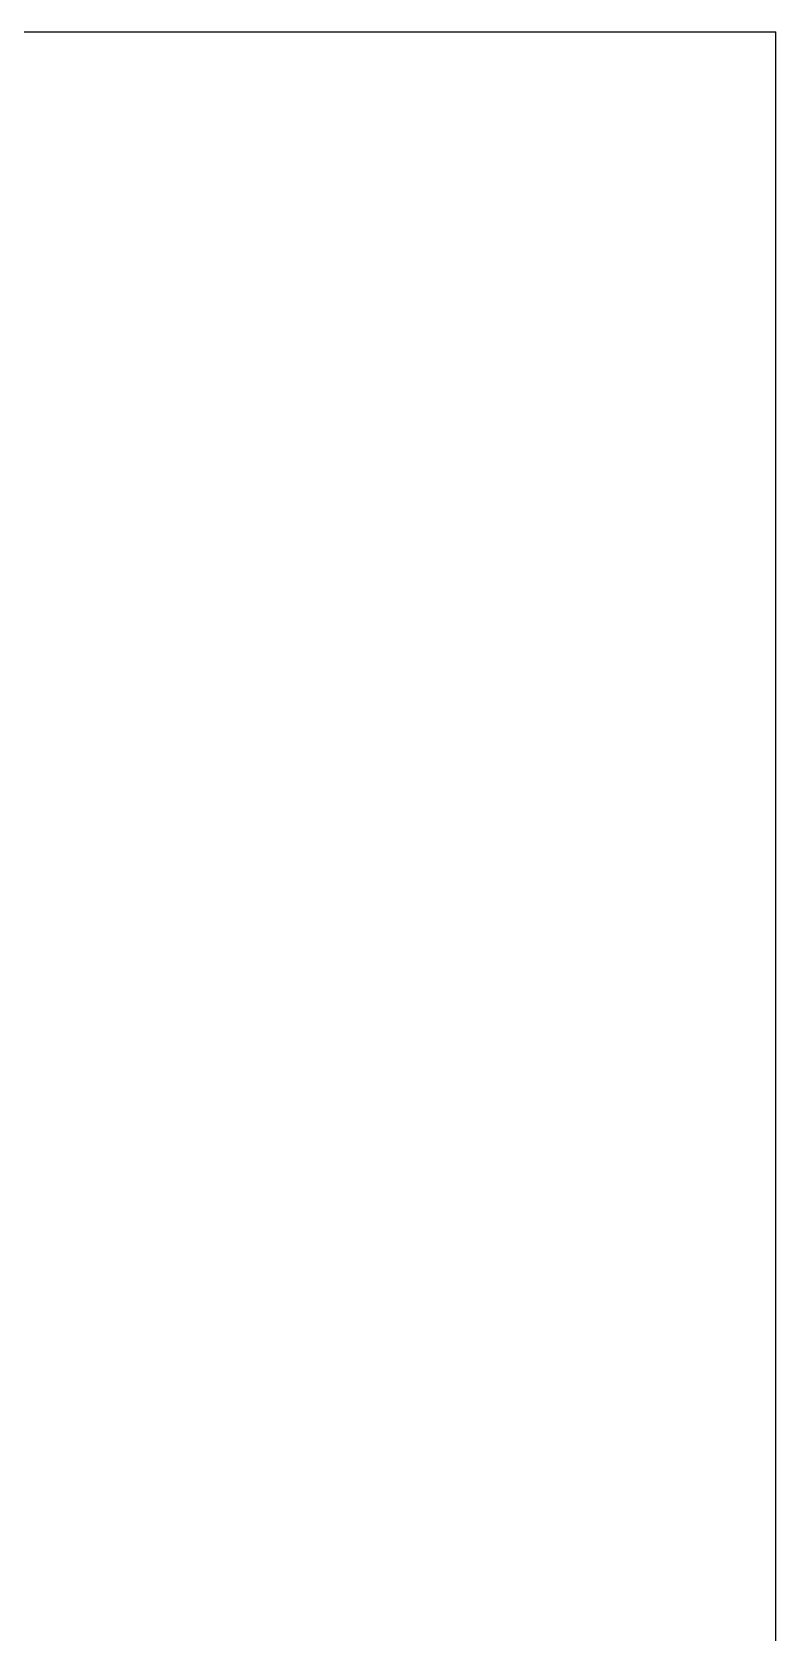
# Paper-space layout 'Layout1' of a CAD drawing. Header units: inches. Extents: x 1.4 to 42.2, y 1.7 to 32.5.
# Drawn here: x 37.38 to 42.23, y 22.03 to 32.48 of the extents above; entities that cross this region are included whole.
import ezdxf
from ezdxf.enums import TextEntityAlignment as Align

# ---------------------------------------------------------------- set-up
doc = ezdxf.new("R2010")
doc.units = ezdxf.units.IN
doc.header["$MEASUREMENT"] = 0
doc.layers.add('BORDER', color=179, linetype='Continuous')
doc.styles.add('SLDTEXTSTYLE5', font='TXT', dxfattribs={"width": 0.575027})
doc.styles.add('SLDTEXTSTYLE6', font='TXT', dxfattribs={"width": 0.616101})

# ---------------------------------------------------------------- blocks, each defined once
blk = doc.blocks.new('CUTSHEET A-SIZE BORDER')
at = {"layer": 'BORDER'}
for p in [(0.125, 7.825), (10.325, 0.125)]:
    blk.add_line(p, (10.325, 7.825), dxfattribs=at)
at = {"layer": 'BORDER', "color": 179, "style": 'SLDTEXTSTYLE6', "width": 0.616101, "flags": 1}
blk.add_attdef('SHTSIZE', text='', height=0.18, dxfattribs=at).set_placement((7.6081, 4.9473), align=Align.BOTTOM_LEFT)
at = {"layer": 'BORDER', "color": 179, "style": 'SLDTEXTSTYLE5', "width": 0.575027}
for tag, height, p in [('DESC1', 0.125, (6.6112, 1.4391)), ('MODEL', 0.125, (8.8487, 0.941)), ('REV', 0.125, (10.0224, 0.941)), ('SCALE', 0.125, (9.0168, 0.696)), ('NDATE', 0.1, (9.6201, 0.6784)), ('DRWNO', 0.125, (8.8746, 0.2997))]:
    blk.add_attdef(tag, text='', height=height, dxfattribs=at).set_placement(p, align=Align.BOTTOM_LEFT)
at = {"layer": 'BORDER', "color": 179, "flags": 1}
for tag in ['ECN_DSC', 'REVRELDT', 'RAPPDATE', 'RAPPBY', 'LDATE', 'REVBY']:
    blk.add_attdef(tag, (0, 0), '', height=1, dxfattribs=at)
at = {"layer": 'BORDER', "color": 179}
for tag in ['DESC2', 'NDWNBY']:
    blk.add_attdef(tag, (0, 0), '', height=1, dxfattribs=at)

psp = doc.layouts.get("Layout1")

# ---------------------------------------------------------------- block references
at = {"color": 7, "linetype": 'Continuous', "xscale": 4, "yscale": 4, "zscale": 4}
psp.add_blockref('CUTSHEET A-SIZE BORDER', (0.929, 1.179), dxfattribs=at)

doc.saveas('drawing.dxf')
